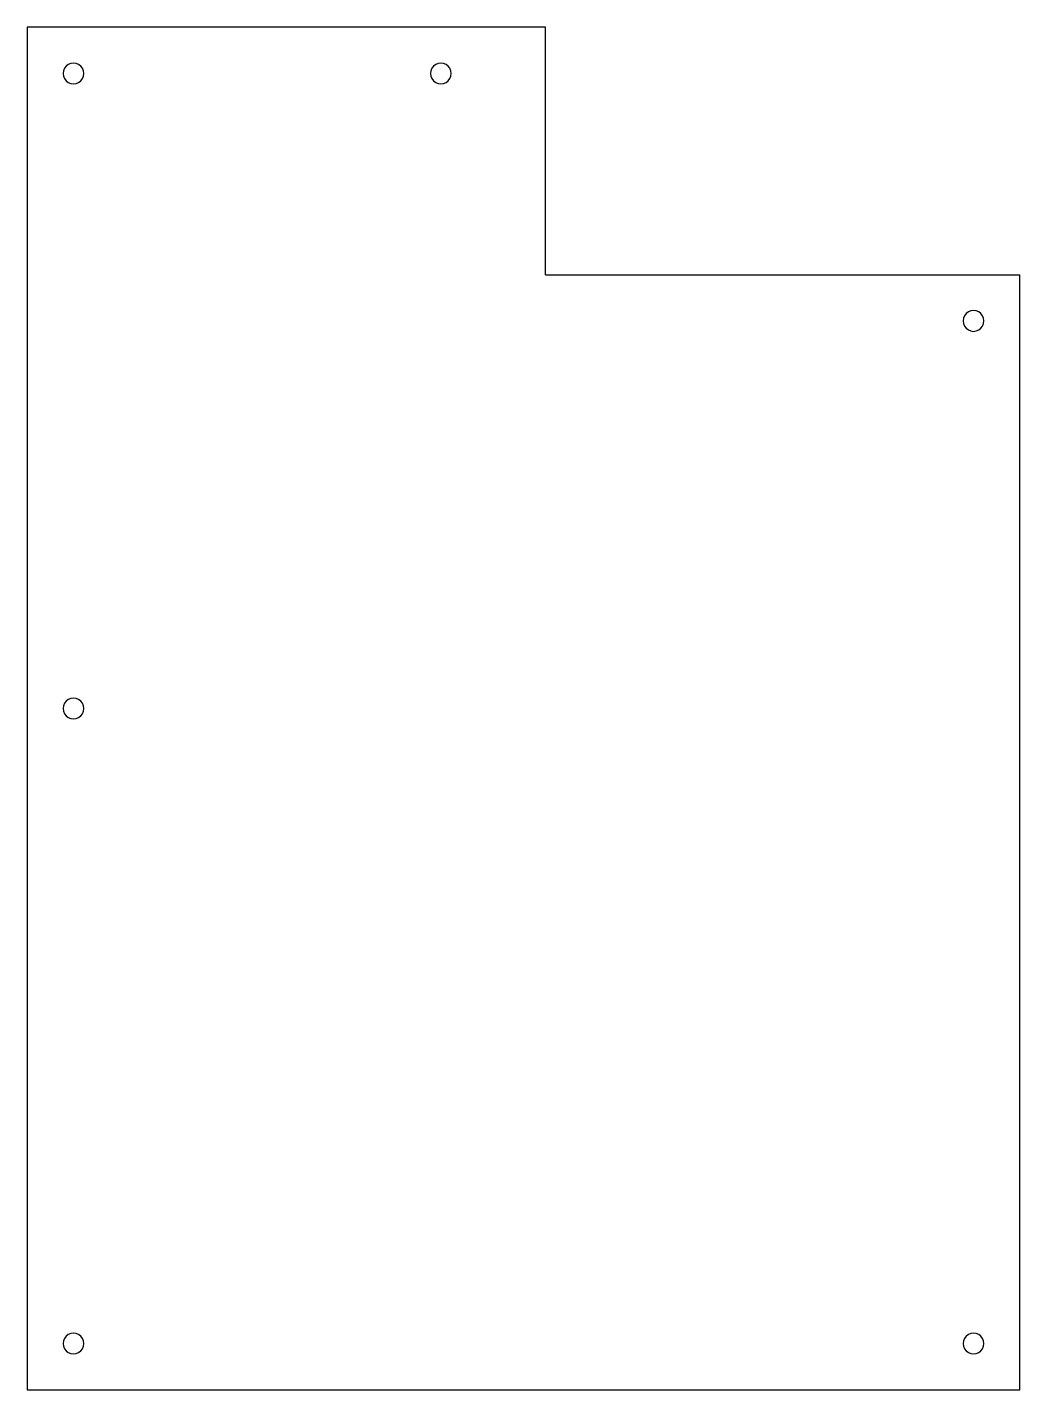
# Model space of a CAD drawing. Extents: x 10 to 620, y 42 to 878.
import ezdxf

# ---------------------------------------------------------------- set-up
doc = ezdxf.new("R2010")
doc.units = 0
doc.layers.get('0').update_dxf_attribs({"linetype": 'CONTINUOUS'})

msp = doc.modelspace()

# ---------------------------------------------------------------- linework, layer by layer
at = {"color": 7}
for points in [[(10.206193, 878.253383), (10.206193, 42.03289)], [(328.5369, 726.348017), (328.5369, 878.253383), (10.206193, 878.253383)], [(328.5369, 726.348017), (619.655017, 726.348017)], [(619.655017, 42.03289), (619.655017, 726.348017)], [(10.206193, 42.03289), (619.655017, 42.03289)]]:
    msp.add_lwpolyline(points, dxfattribs=at)
for points in [[(44.930608, 849.90693)], [(270.568401, 849.90693)], [(597.686512, 698.001557)], [(44.930608, 460.143175)], [(44.930608, 70.379365)], [(597.686512, 70.379365)]]:
    msp.add_lwpolyline(points, close=True, dxfattribs=at)
for points in [[(35.363676, 855.430401), (33.39033, 854.291089), (32.174698, 852.185554), (32.174698, 849.90693)], [(41.741631, 855.430401), (39.768285, 856.569713), (37.337022, 856.569713), (35.363676, 855.430401)], [(44.930608, 849.90693), (44.930608, 852.185554), (43.714977, 854.291089), (41.741631, 855.430401)], [(261.001471, 855.430399), (259.028126, 854.291088), (257.812495, 852.185553), (257.812496, 849.90693)], [(267.379424, 855.430399), (265.406078, 856.569711), (262.974817, 856.569711), (261.001471, 855.430399)], [(270.5684, 849.90693), (270.5684, 852.185553), (269.352769, 854.291088), (267.379424, 855.430399)], [(32.174698, 849.90693), (32.174698, 847.628306), (33.39033, 845.522771), (35.363676, 844.383459)], [(41.741631, 844.383459), (43.714977, 845.522771), (44.930608, 847.628306), (44.930608, 849.90693)], [(257.812496, 849.90693), (257.812496, 847.628307), (259.028127, 845.522772), (261.001472, 844.383461)], [(267.379425, 844.383461), (269.35277, 845.522772), (270.568401, 847.628307), (270.568401, 849.90693)], [(35.363676, 844.383459), (37.337022, 843.244147), (39.768285, 843.244147), (41.741631, 844.383459)], [(261.001472, 844.383461), (262.974818, 843.244149), (265.40608, 843.244149), (267.379425, 844.383461)], [(588.118322, 703.528671), (586.144335, 702.388388), (584.929047, 700.281222), (584.93061, 698.001557)], [(594.4988, 703.528671), (592.524813, 704.668955), (590.092309, 704.668955), (588.118322, 703.528671)], [(597.686512, 698.001557), (597.688076, 700.281222), (596.472787, 702.388388), (594.4988, 703.528671)], [(584.93061, 698.001557), (584.929047, 695.721893), (586.144335, 693.614727), (588.118322, 692.474443)], [(594.4988, 692.474443), (596.472787, 693.614727), (597.688076, 695.721893), (597.686512, 698.001557)], [(588.118322, 692.474443), (590.092309, 691.334159), (592.524813, 691.334159), (594.4988, 692.474443)], [(35.363676, 465.666646), (33.39033, 464.527334), (32.174698, 462.421799), (32.174698, 460.143175)], [(32.174698, 460.143175), (32.174698, 457.864551), (33.39033, 455.759016), (35.363676, 454.619704)], [(41.741631, 465.666646), (39.768285, 466.805958), (37.337022, 466.805958), (35.363676, 465.666646)], [(44.930608, 460.143175), (44.930608, 462.421799), (43.714977, 464.527334), (41.741631, 465.666646)], [(41.741631, 454.619704), (43.714977, 455.759016), (44.930608, 457.864551), (44.930608, 460.143175)], [(35.363676, 454.619704), (37.337022, 453.480392), (39.768285, 453.480392), (41.741631, 454.619704)], [(35.363676, 75.902836), (33.39033, 74.763524), (32.174698, 72.657989), (32.174698, 70.379365)], [(41.741631, 75.902836), (39.768285, 77.042148), (37.337022, 77.042148), (35.363676, 75.902836)], [(44.930608, 70.379365), (44.930608, 72.657989), (43.714977, 74.763524), (41.741631, 75.902836)], [(588.118322, 75.906479), (586.144335, 74.766195), (584.929047, 72.659029), (584.93061, 70.379365)], [(594.4988, 75.906479), (592.524813, 77.046763), (590.092309, 77.046763), (588.118322, 75.906479)], [(597.686512, 70.379365), (597.688076, 72.659029), (596.472787, 74.766195), (594.4988, 75.906479)], [(32.174698, 70.379365), (32.174698, 68.100741), (33.39033, 65.995206), (35.363676, 64.855894)], [(41.741631, 64.855894), (43.714977, 65.995206), (44.930608, 68.100741), (44.930608, 70.379365)], [(584.93061, 70.379365), (584.929047, 68.0997), (586.144335, 65.992534), (588.118322, 64.852251)], [(594.4988, 64.852251), (596.472787, 65.992534), (597.688076, 68.0997), (597.686512, 70.379365)], [(35.363676, 64.855894), (37.337022, 63.716582), (39.768285, 63.716582), (41.741631, 64.855894)], [(588.118322, 64.852251), (590.092309, 63.711967), (592.524813, 63.711967), (594.4988, 64.852251)]]:
    msp.add_open_spline(points, degree=3, dxfattribs=at)

doc.saveas('drawing.dxf')
